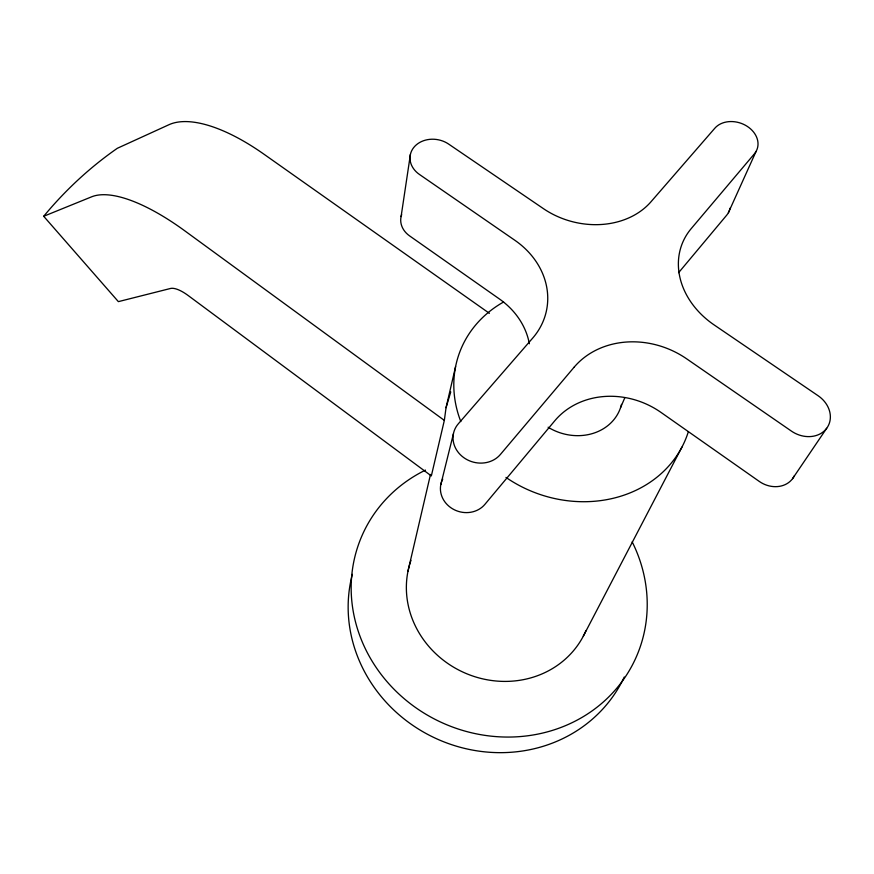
<?xml version="1.0" encoding="UTF-8"?>
<svg xmlns="http://www.w3.org/2000/svg" width="874" height="874" viewBox="0 0 874 874"><rect width="100%" height="100%" fill="white"/><g stroke="black" fill="none" stroke-linecap="round" stroke-linejoin="round"><path stroke-width="1.31" d="M489.385 313.329L263.872 154.141A145.674 59.88 44.9 0 0 168.999 124.698L117.324 148.296A403.974 355.325 -89.6 0 0 43.7 216.282L118.372 301.639L170.452 288.486A29.05 10.357 44.6 0 1 188.314 295.631L431.341 475.915L444.342 420.394L446.046 407.677L455.605 366.512M401.1 216.544L410.419 154.348M407.983 571.181L430.5 474.451M440.802 484.611L453.431 433.723M446.046 407.677L450.755 391.913M620.551 407.645L624.834 397.692M728.403 212.71L756.108 151.355M583.297 636.185L681.917 447.138M792.565 478.657L826.684 428.293M678.595 272.71L726.753 215.113A22.68 18.343 19.7 0 0 730.019 208.198M43.7 216.282L91.584 196.836A149.541 53.478 44.6 0 1 185.004 230.987L444.342 420.394M529.338 343.744A76.071 66.446 12.7 0 0 499.524 299.05L409.567 235.871A22.877 19.25 9.5 0 1 401.669 214.6M794.302 475.817A24.898 21.162 29.6 0 1 759.298 481.443L661.061 412.462A79.086 69.57 24.6 0 0 554.772 420.787L484.895 504.364A24.843 22.549 17 0 1 452.426 508.734A24.843 22.549 17 0 1 442.747 479.072M621.501 404.367A49.829 43.372 19.7 0 1 548.118 427.222M688.341 431.723A121.071 105.426 19.8 0 1 505.97 477.412M460.817 421.585A121.071 105.426 19.8 0 1 503.588 302M586.017 630.515A94.37 87.324 24.9 0 1 467.754 674.171A94.37 87.324 24.9 0 1 410.955 560.387M632.164 541.858A149.957 138.824 25 0 1 567.171 724.928A149.957 138.824 25 0 1 369.221 656.21A149.957 138.824 25 0 1 425.474 470.103M624.265 677.011A145.947 135.831 25.9 0 1 445.969 742.66A145.947 135.831 25.9 0 1 352.342 574.338M574.065 367.266L500.365 454.502A26.406 23.598 16.2 0 1 463.613 457.517A26.406 23.598 16.2 0 1 458.293 423.824L532.692 338.096A80.648 69.177 12.4 0 0 514.862 240.284L419.422 174.429A24.188 19.949 9.4 0 1 414.921 146.155A24.188 19.949 9.4 0 1 448.624 144.068L543.464 208.668A77.087 62.677 15.1 0 0 650.999 201.763L714.834 128.216A23.969 18.966 19.1 0 1 747.194 126.326A23.969 18.966 19.1 0 1 754.393 153.846L691.225 228.606A80.277 65.583 22.8 0 0 714.102 324.899L818.108 395.736A26.439 22.079 28.4 0 1 826.607 428.402A26.439 22.079 28.4 0 1 791.44 431.122L686.669 358.832A83.991 72.673 23.5 0 0 574.065 367.266"/></g></svg>
